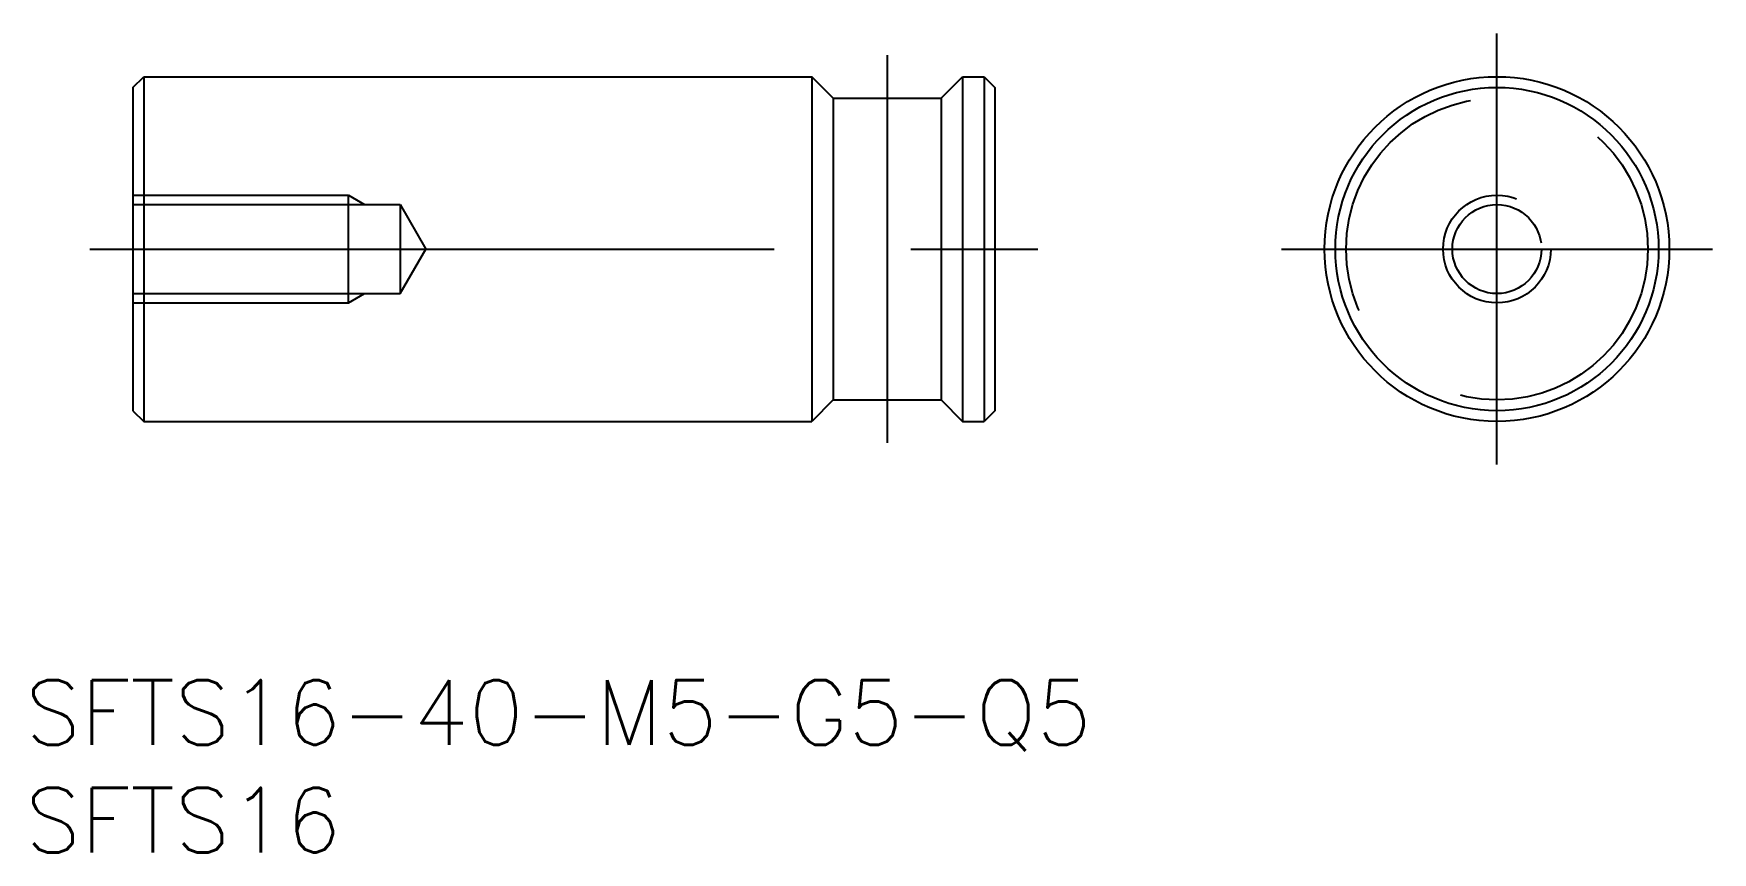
# Model space of a CAD drawing. Extents: x -67.9 to 10, y -28 to 10.
import ezdxf

# ---------------------------------------------------------------- set-up
doc = ezdxf.new("R2010")
doc.units = 0
doc.linetypes.add('CENTER', pattern=[50.8, 31.75, -6.35, 6.35, -6.35])
doc.linetypes.add('DASHED', pattern=[19.05, 12.7, -6.35])
doc.layers.get('0').update_dxf_attribs({"linetype": 'CONTINUOUS'})
doc.layers.add('CENTER', color=1, linetype='CONTINUOUS')
doc.styles.get("Standard").update_dxf_attribs({"font": 'txt.shx', "height": 3, "bigfont": 'bigfont.shx'})

# ---------------------------------------------------------------- blocks, each defined once
blk = doc.blocks.new('*U2')
at = {"color": 7, "linetype": 'CONTINUOUS'}
blk.add_text('SFTS16', height=3, dxfattribs=at).set_placement((-68.302, -28))
blk = doc.blocks.new('*U3')
at = {"color": 7, "linetype": 'CONTINUOUS'}
blk.add_text('SFTS16-40-M5-G5-Q5', height=3, dxfattribs=at).set_placement((-68.302, -23))

msp = doc.modelspace()

# ---------------------------------------------------------------- linework, layer by layer
at = {"color": 7, "linetype": 'CONTINUOUS'}
for p, q in [((-63.302, 7.5), (-62.802, 8)), ((-62.802, 8), (-62.802, -8)), ((-62.802, 8), (-31.802, 8)), ((-30.802, 7), (-31.802, 8)), ((-31.802, 8), (-31.802, -8)), ((-25.802, 7), (-24.802, 8)), ((-24.802, 8), (-23.802, 8)), ((-24.802, 8), (-24.802, -8)), ((-23.802, 8), (-23.802, -8)), ((-23.802, 8), (-23.302, 7.5)), ((-63.302, 7.5), (-63.302, -7.5)), ((-23.302, 7.5), (-23.302, -7.5)), ((-30.802, 7), (-30.802, -7)), ((-30.802, 7), (-25.802, 7)), ((-25.802, 7), (-25.802, -7)), ((-30.802, -7), (-31.802, -8)), ((-30.802, -7), (-25.802, -7)), ((-25.802, -7), (-24.802, -8)), ((-63.302, -7.5), (-62.802, -8)), ((-23.302, -7.5), (-23.802, -8)), ((-62.802, -8), (-31.802, -8)), ((-24.802, -8), (-23.802, -8))]:
    msp.add_line(p, q, dxfattribs=at)
at = {"color": 3, "linetype": 'DASHED'}
for p, q in [((-63.302, 2.5), (-53.302, 2.5)), ((-53.302, -2.5), (-53.302, 2.5)), ((-53.302, 2.5), (-52.552, 2.067)), ((-63.302, 2.067), (-50.902, 2.067)), ((-50.902, 2.067), (-50.902, -2.067)), ((-50.902, 2.067), (-49.708, 0)), ((-50.902, -2.067), (-49.708, 0)), ((-63.302, -2.067), (-50.902, -2.067)), ((-53.302, -2.5), (-52.552, -2.067)), ((-63.302, -2.5), (-53.302, -2.5))]:
    msp.add_line(p, q, dxfattribs=at)
at = {"color": 7, "linetype": 'CONTINUOUS'}
for radius in [8, 7.5]:
    msp.add_circle((0, 0), radius, dxfattribs=at)
at = {"color": 3, "linetype": 'DASHED'}
for radius in [7, 2.5, 2.067]:
    msp.add_circle((0, 0), radius, dxfattribs=at)
at = {"layer": 'CENTER', "color": 1, "linetype": 'CENTER'}
for p, q in [((0, -10), (0, 10)), ((-28.302, 9), (-28.302, -9)), ((-65.302, 0), (-21.302, 0)), ((-10, 0), (10, 0))]:
    msp.add_line(p, q, dxfattribs=at)

# ---------------------------------------------------------------- block references
at = {"color": 7, "linetype": 'CONTINUOUS'}
for name in ['*U3', '*U2']:
    msp.add_blockref(name, (0, 0), dxfattribs=at)

doc.saveas('drawing.dxf')
